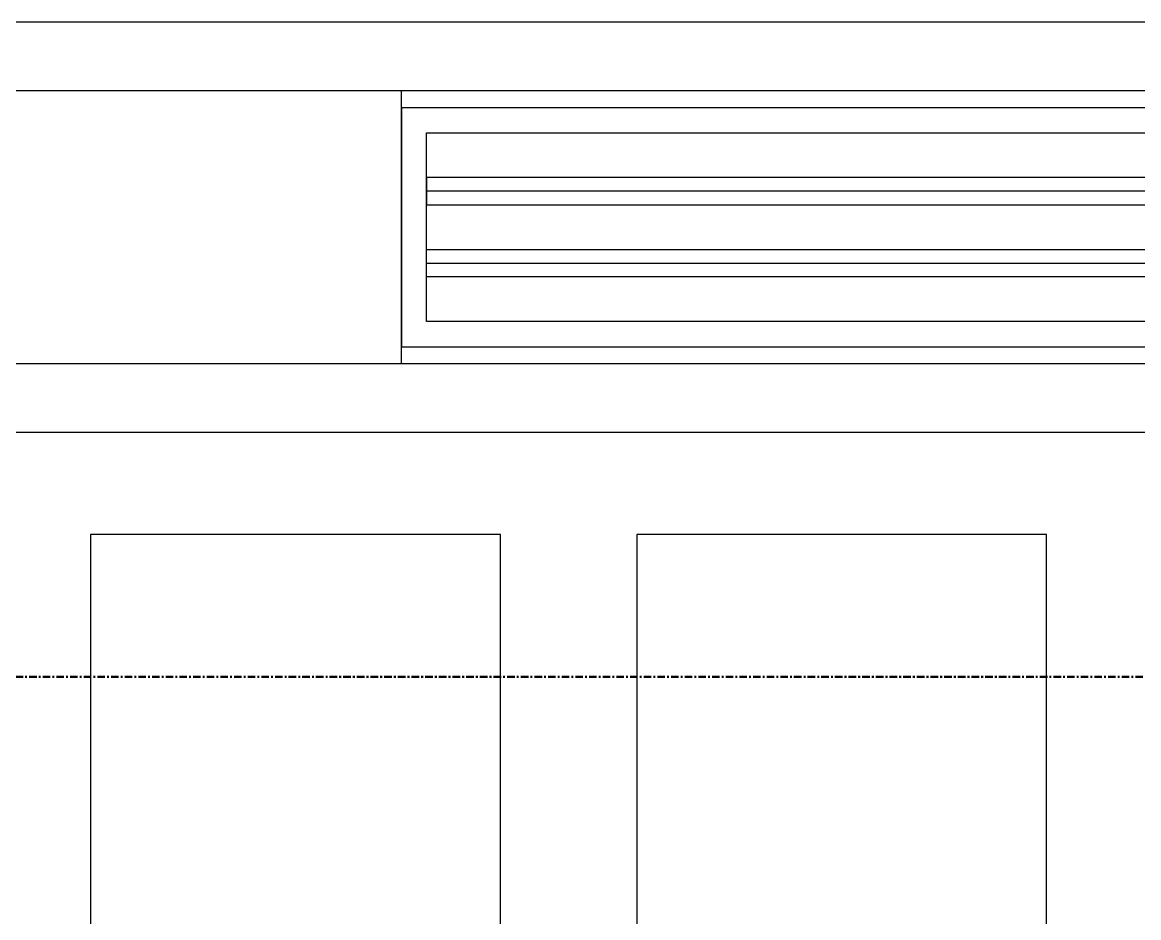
# Model space of a CAD drawing. Header units: millimetres. Extents: x -678720 to -601931, y -306 to 39239.
# Drawn here: x -647574 to -646757, y 4964 to 5619 of the extents above; entities that cross this region are included whole.
import ezdxf
from ezdxf.enums import TextEntityAlignment as Align
from ezdxf.xclip import XClip

# ---------------------------------------------------------------- set-up
doc = ezdxf.new("R2010")
doc.units = ezdxf.units.MM
doc.header["$XCLIPFRAME"] = 0
doc.linetypes.add('DPA_Grid _ Level 100', pattern=[10, 5.5, -1.6, 1.3, -1.6])
for name, color, linetype in [('000 - WIPEOUT', 250, 'Continuous'), ('001 - ASCESSORIES', 251, 'Continuous'), ('A04_TUBE SERIES', 2, 'Continuous'), ('A11_ALU.SOLID SHEET', 2, 'Continuous')]:
    doc.layers.add(name, color=color, linetype=linetype)
doc.layers.add('008 - LIGHTING', color=1, linetype='Continuous', lineweight=9)
doc.layers.add('G-ANNO-SECL', color=3, linetype='Continuous', lineweight=9)

# ---------------------------------------------------------------- blocks, each defined once
blk = doc.blocks.new('*U476')
at = {"layer": '001 - ASCESSORIES', "color": 0, "linetype": 'ByBlock'}
blk.add_lwpolyline([(800, 87.5), (-800, 87.5), (-800, -87.5), (800, -87.5)], close=True, dxfattribs=at)
at = {"layer": '001 - ASCESSORIES', "linetype": 'ByBlock'}
for points in [[(-781.5, 69), (781.5, 69), (781.5, -69), (-781.5, -69)], [(781.5, 36.33), (-781.5, 36.33), (-781.5, 16.33), (781.5, 16.33)], [(-781.5, -16.33), (781.5, -16.33), (781.5, -36.33), (-781.5, -36.33)]]:
    blk.add_lwpolyline(points, close=True, dxfattribs=at)
for points in [[(781.5, 26.33), (-781.5, 26.33)], [(-781.5, -26.33), (781.5, -26.33)]]:
    blk.add_lwpolyline(points, dxfattribs=at)
blk = doc.blocks.new('*U475')
blk.add_point((0, 0))
at = {"layer": 'Defpoints', "color": 250}
blk.add_text('AL.SHEET-HAT-TYPE-C', height=7, rotation=270, dxfattribs=at).set_placement((15, 0), align=Align.BOTTOM_CENTER)
blk.add_wipeout([(0, -100), (350, -100), (350, 100), (0, 100)]).dxf.layer = '000 - WIPEOUT'
at = {"layer": 'A11_ALU.SOLID SHEET', "color": 0}
blk.add_lwpolyline([(0, -100), (350, -100), (350, 100), (0, 100)], close=True, dxfattribs=at)
blk = doc.blocks.new('*U492')
blk.add_wipeout([(-25, 0), (25, 0), (25, 81755), (-25, 81755)]).dxf.layer = '000 - WIPEOUT'
at = {"layer": 'A04_TUBE SERIES', "color": 0}
blk.add_lwpolyline([(-25, 0), (25, 0), (25, 81755), (-25, 81755)], close=True, dxfattribs=at)
at = {"layer": 'Defpoints', "color": 250, "flags": 1}
blk.add_attdef('EXTR.OVL-LENGTH_', (-33.1, -9.01), '', height=5, dxfattribs=at)
blk = doc.blocks.new('*U489')
blk.add_wipeout([(-25, 0), (25, 0), (25, 81755), (-25, 81755)]).dxf.layer = '000 - WIPEOUT'
at = {"layer": 'A04_TUBE SERIES', "color": 0}
blk.add_lwpolyline([(-25, 0), (25, 0), (25, 81755), (-25, 81755)], close=True, dxfattribs=at)
at = {"layer": 'Defpoints', "color": 250, "flags": 1}
blk.add_attdef('EXTR.OVL-LENGTH_', (-33.1, -9.01), '', height=5, dxfattribs=at)
blk = doc.blocks.new('*U606')
at = {"color": 3}
for points in [[(-287.5, -450), (287.5, -450), (287.5, -750), (-287.5, -750)], [(-287.5, -850), (287.5, -850), (287.5, -1150), (-287.5, -1150)]]:
    blk.add_wipeout(points, dxfattribs=at).dxf.layer = '000 - WIPEOUT'
at = {"layer": 'A11_ALU.SOLID SHEET', "color": 0, "linetype": 'ByBlock'}
for points in [[(-287.5, -750), (287.5, -750), (287.5, -450), (-287.5, -450)], [(-287.5, -1150), (287.5, -1150), (287.5, -850), (-287.5, -850)]]:
    blk.add_lwpolyline(points, close=True, dxfattribs=at)
blk = doc.blocks.new('*U743')
at = {"layer": 'A11_ALU.SOLID SHEET', "color": 1}
blk.add_blockref('*U475', (97036, 1890), dxfattribs=at)
at = {"layer": 'A11_ALU.SOLID SHEET', "color": 0, "linetype": 'ByBlock', "rotation": 90}
blk.add_blockref('*U606', (96708.5, 1377.5), dxfattribs=at)
at = {"layer": '008 - LIGHTING'}
blk.add_blockref('*U476', (98186, 1890), dxfattribs=at)
at = {"layer": 'A04_TUBE SERIES', "color": 0, "linetype": 'ByBlock', "rotation": 270}
for name, p in [('*U492', (21303.5, 2015)), ('*U489', (21303.5, 1765))]:
    blk.add_blockref(name, p, dxfattribs=at)

msp = doc.modelspace()

# ---------------------------------------------------------------- block references
at = {"layer": 'A11_ALU.SOLID SHEET'}
ref = msp.add_blockref('*U743', (-744682.37, 3579.02), dxfattribs=at)
XClip(ref).set_block_clipping_path([(69798.6834257276, -3885.5002684942), (120965.0023936313, 33679.9972602262)])

# ---------------------------------------------------------------- next in the draw order: linework, layer by layer
at = {"layer": 'G-ANNO-SECL', "linetype": 'DPA_Grid _ Level 100', "lineweight": 50}
msp.add_line((-676908.87, 5139.9), (-604865.64, 5139.9), dxfattribs=at)

doc.saveas('drawing.dxf')
